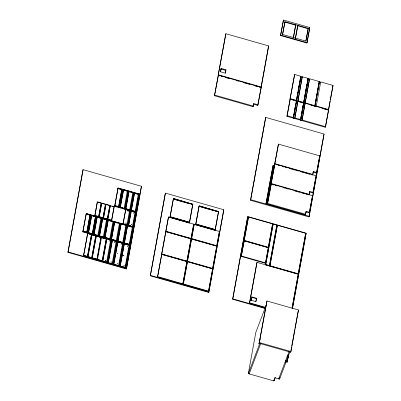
<?xml version="1.0" encoding="UTF-8"?>
<svg xmlns="http://www.w3.org/2000/svg" width="401" height="401" viewBox="0 0 401 401"><rect width="100%" height="100%" fill="white"/><g stroke="black" fill="none" stroke-linecap="round" stroke-linejoin="round"><path stroke-width="0.6" d="M111.187 262.444L110.947 262.454M123.458 255.637L123.739 255.627M123.829 266.053L124.109 266.069M67.975 252.359L83.037 169.658L141.448 186.29L126.541 268.58L126.385 268.991L67.975 252.359L83.037 169.658M89.999 214.821L86.746 232.796L87.398 232.755L90.581 215.187L87.468 232.349L88.095 232.53L87.864 233.342L82.837 231.913L86.25 213.527L90.045 214.821M82.952 231.507L82.837 231.913M86.746 232.796L86.862 232.39L82.987 231.302L86.175 213.928L91.202 215.362L87.864 233.342M86.25 213.527L91.238 215.162L91.122 215.568L90.501 215.392M86.816 232.395L90.08 214.615M87.318 232.961L87.468 232.349M90.651 214.781L90.541 215.187L90.651 214.781L91.238 215.162M83.513 255.973L87.418 256.861L83.513 255.973L87.639 233.407L91.513 234.495L87.533 256.45L83.629 255.567L87.684 233.402M95.583 216.184L92.25 234.364L92.826 234.53L92.977 233.918L96.085 216.751L92.897 234.124L93.563 234.299L93.368 234.911L88.34 233.482L91.754 215.091L95.548 216.385M92.25 234.364L92.365 233.958L88.496 232.871L91.679 215.497L95.513 216.59L92.325 233.958M95.433 216.796L91.603 215.703L91.754 215.091M87.343 257.066L91.473 234.5M98.055 216.986L94.771 216.054L97.383 201.853L101.258 202.936L98.601 217.141L101.258 202.936M98.716 216.735L94.887 215.648L97.308 202.059L101.177 203.147M87.819 257.201L91.949 234.635L95.819 235.723L91.844 257.678L91.654 258.289L87.819 257.201L91.729 258.084M91.764 257.883L87.934 256.79L91.869 234.841M93.483 234.505L96.706 216.931L96.08 216.555M92.942 234.119L92.826 234.53M96.125 216.55L96.781 216.525L91.719 215.297M93.368 234.911L96.666 216.931L96.009 216.956M101.052 217.954L100.937 218.36L97.107 217.272L97.258 216.66L101.092 217.753L97.754 235.933L99.067 235.868L98.877 236.48L93.849 235.046L97.147 217.071L101.017 218.154M94.04 234.435L93.849 235.046M97.834 235.728L93.964 234.64L97.187 217.066M97.258 216.66L102.285 218.094L101.588 218.119M91.654 258.289L95.779 235.723L92.461 234.991M99.192 216.871L102.912 218.37L99.082 217.282L101.613 203.282L105.563 204.164L103.027 217.964L99.192 216.871L101.659 203.282L105.488 204.37M92.13 258.429L96.3 235.858L92.13 258.429L96.997 259.587L92.21 258.224M98.33 236.099L101.664 217.913M98.877 236.48L102.17 218.5L101.548 218.324M98.987 236.074L102.215 218.495L101.513 218.525L101.628 218.119M103.909 237.262L104.571 237.432L104.38 238.049L99.353 236.615L102.651 218.635L107.719 220.064L104.531 237.437M99.548 236.004L99.353 236.615M103.338 237.297L99.508 236.204L102.616 218.841L106.445 219.928L106.561 219.522M104.611 237.232L103.989 237.056L103.834 237.663L103.263 237.502L106.596 219.317L102.766 218.229L107.754 219.863L107.643 220.269L107.017 220.094L107.132 219.683M102.912 218.37L105.523 204.169M103.388 218.505L106.004 204.304L109.874 205.392L107.413 218.986L107.217 219.598L103.388 218.505L107.298 219.392M107.333 219.192L103.503 218.099L105.924 204.51L109.247 205.442M96.917 259.793L101.047 237.227L96.26 235.863M92.245 258.018L97.032 259.382L100.967 237.432M97.398 259.928L102.26 261.086L97.398 259.928L101.488 237.562M103.834 237.663L107.172 219.482L107.754 219.863M107.217 219.598L109.834 205.397M104.38 238.049L107.794 219.658M110.982 220.67L107.699 219.733L110.235 205.738L114.185 206.62L111.643 220.415L107.814 219.327L110.275 205.733M104.571 237.432L103.874 237.462M107.699 219.733L107.814 219.327M110.37 239.101L111.037 239.272L110.841 239.888L104.856 238.184L108.27 219.798L113.057 221.162L109.724 239.342L110.375 239.297M109.839 238.931L105.012 237.572L108.2 220.199M112.31 221.598L108.12 220.405L108.27 219.798M102.185 261.292L106.31 238.725L101.448 237.567M102.375 260.675L97.513 259.517L102.3 260.881L106.235 238.931M102.701 261.226L107.844 262.444L102.701 261.226L106.872 238.655L110.701 239.748L106.651 262.104M102.816 261.016L106.872 238.655M121.894 189.061L118.561 207.242L119.869 207.177L119.678 207.788L114.651 206.36L118.064 187.969L121.859 189.262M118.561 207.242L118.676 206.836L114.801 205.748L117.989 188.375M121.197 189.518L117.914 188.58L118.064 187.969M110.3 239.507L113.633 221.322L114.255 221.502L114.105 222.109M110.841 239.888L113.989 222.51M110.997 239.277L114.185 221.903L113.518 221.733L113.633 221.322M107.769 262.655L111.894 240.089L111.272 239.908L107.222 262.269M120.024 223.568L120.566 223.953L120.721 223.342L120.094 223.162L119.984 223.573L120.646 223.743L117.308 241.728L111.323 240.024L114.736 221.638L119.523 223.001L116.19 241.181L117.463 241.317M116.3 240.775L111.473 239.412L114.661 222.044M117.573 223.101L114.581 222.249L114.736 221.638M111.643 241.031L107.804 262.449M111.678 240.841L111.779 240.495M108.205 262.79L113.353 264.013L108.205 262.79L112.375 240.224L116.205 241.312L112.155 263.673M112.375 240.224L108.245 262.79M118.631 206.836L121.814 189.267M119.132 207.407L122.47 189.222L123.092 189.402L118.029 188.174M119.678 207.788L122.826 190.41M119.794 207.382L123.017 189.808L122.355 189.633L122.47 189.222M120.155 207.924L123.568 189.538L127.363 190.831L127.247 191.237L123.498 189.944L120.155 207.924L125.182 209.357L125.378 208.741L124.791 208.365L125.338 208.746M120.35 207.312L124.145 208.605M123.568 189.538L128.596 190.971L127.894 190.996M113.272 264.219L117.403 241.653L116.781 241.477L112.731 263.838M116.761 241.347L120.094 223.162M113.293 263.893L117.287 242.064L116.089 241.723M117.308 241.728L120.721 223.342M117.423 241.322L116.836 240.941M123.242 243.317L119.112 265.883L123.162 243.522L123.864 243.492L119.739 266.058L113.709 264.359L117.764 242.199M126.561 225.006L126.445 225.412L126.561 225.006L127.182 225.182L123.769 243.567L117.784 241.863L121.042 223.888L121.197 223.477L125.984 224.841L122.651 243.021L123.227 243.186L123.343 242.775M113.829 264.149L117.879 241.788L122.666 243.151L118.616 265.512M122.766 242.615L117.939 241.252L121.122 223.883M125.914 225.247L121.047 224.089L121.197 223.477M124.756 208.565L124.641 208.976L124.064 208.811L127.328 191.031L123.453 189.944M124.641 208.976L127.974 190.791M125.182 209.357L128.48 191.377L127.859 191.202M125.378 208.741L124.676 208.771M125.413 208.54L128.526 191.372L127.824 191.402L127.939 190.996M123.132 223.688L128.2 225.116L123.052 223.893L125.759 209.417L129.588 210.51L127.002 224.776M130.22 210.139L130.881 210.309L130.691 210.926L125.663 209.492L129.077 191.107L132.906 192.194L129.573 210.38L130.145 210.54L130.295 209.934L130.841 210.314M125.759 209.417L123.052 223.893M125.854 208.881L125.663 209.492M129.648 210.174L125.779 209.086L129.002 191.513L132.205 192.65M129.077 191.107L134.064 192.741L133.949 193.147L133.327 192.971L133.478 192.36L134.064 192.741M123.227 243.186L126.41 225.613L123.297 242.78L123.884 243.161L127.107 225.588L121.082 223.883M123.749 243.903L119.814 265.853L113.709 264.359M127.182 225.182L121.162 223.678M128.125 225.322L130.786 210.851L130.165 210.675L127.578 224.941M130.145 210.54L133.478 192.36M129.703 245.156L125.578 267.723L129.628 245.362L130.33 245.337L126.2 267.903L120.175 266.199L124.23 244.039M127.503 225.728L124.25 243.703L130.235 245.407L133.643 227.021L132.947 227.051L129.764 244.62L130.35 245.001L133.573 227.427L127.548 225.728L124.365 243.297L129.769 244.821M120.215 266.199L124.345 243.633L129.132 244.996L125.082 267.357M129.112 244.861L132.45 226.68L127.663 225.317L133.643 227.021M128.104 225.187L130.671 211.257M130.691 210.926L134.104 192.535M130.881 210.309L130.18 210.34M130.921 210.109L134.029 192.941L128.962 191.513M135.668 212.239L133.007 226.71L135.588 212.445L136.29 212.42L133.628 226.891L128.561 225.462L131.147 211.392M128.681 225.252L131.262 210.986L135.092 212.079L132.51 226.344M131.282 210.65L131.167 211.061L134.581 192.675L138.41 193.763L135.077 211.944L135.728 211.903L138.911 194.33L135.723 211.703L136.39 211.878L136.215 212.625L135.588 212.445M135.192 211.538L131.317 210.45L134.505 193.076M137.713 194.219L134.43 193.282L134.581 192.675M129.688 245.026L130.39 244.996L130.25 245.542L129.628 245.362M132.906 227.252L133.022 226.846M135.653 212.109L135.764 211.703M135.728 211.903L136.35 212.079L139.533 194.51L138.906 194.134M129.764 244.62L132.952 227.247M138.946 194.129L139.608 194.104L134.546 192.876M130.074 246.279L126.28 267.698L120.25 265.993M133.648 226.565L133.588 226.891L128.561 225.462M133.754 225.963L136.074 213.172M139.453 194.515L136.195 212.49L131.728 211.222M126.385 268.991L141.448 186.29M150.32 275.808L165.382 193.107L223.793 209.738L208.886 292.028L208.731 292.439L150.32 275.808L165.382 193.107M157.528 277.051L161.733 254.279L186.966 261.462L182.916 283.823L182.756 284.234L157.528 277.051L161.733 254.279M186.871 261.537L193.723 224.159L168.49 216.976L161.638 254.354L165.844 231.577L191.076 238.765L186.871 261.537L162.24 254.525M173.443 198.525L192.846 204.264L173.443 198.525L169.929 217.487L170.044 217.076M170.515 217.653L189.367 223.021L189.558 222.41L170.079 216.876L173.292 199.137M189.367 223.021L192.615 205.071M189.478 222.615L192.806 204.465L173.327 198.936M253.718 103.553L253.026 106.696L214.49 95.724L218.339 75.142L261.186 87.343L257.793 105.398L253.487 104.17L253.718 103.553L258.028 104.776M219.948 75.929L218.164 75.423L225.843 33.724L268.69 45.925L261.246 87.007L261.016 87.624L259.226 87.112M214.49 95.724L218.339 75.142M218.164 75.423L225.843 33.724M220.41 71.849L221.151 68.426L225.943 69.789L225.332 73.157L220.545 71.794L221.151 68.426M182.756 284.234L186.966 261.462M183.237 284.369L187.442 261.597L212.675 268.78L208.625 291.141L208.465 291.552L183.237 284.369L187.442 261.597M187.347 261.673L191.553 238.901L216.786 246.084L212.736 268.444L212.58 268.855L187.347 261.673L194.199 224.299L219.432 231.482L216.846 245.748L216.69 246.159L191.457 238.976L194.199 224.299M195.638 224.806L195.828 224.194L215.267 229.728L215.076 230.344L195.638 224.806L199.036 206.254L218.515 211.788L215.227 229.733M215.232 229.928L195.793 224.395L199.081 206.249L202.535 207.462M199.152 205.848L218.555 211.583L199.152 205.848L198.996 206.259M225.197 73.213L225.943 69.789M215.182 229.743L218.59 211.382M208.465 291.552L212.675 268.78M212.58 268.855L216.786 246.084M216.69 246.159L219.432 231.482M208.731 292.439L223.793 209.738M253.026 106.696L253.487 104.17M257.793 105.398L261.186 87.343M261.016 87.624L268.344 47.158M250.55 200.305L265.688 117.398L324.098 134.029L309.191 216.319L308.955 216.936L250.55 200.305L265.688 117.398M265.181 308.514L232.665 299.256L247.728 216.55L306.138 233.181L292.454 308.72M232.665 299.256L247.728 216.55M280.565 35.539L283.452 20.05L309.783 27.549L307.051 42.621L306.895 43.037L280.565 35.539L283.452 20.05M241.262 256.419L244.184 240.73L268.364 247.612L265.597 262.891L265.437 263.302L241.262 256.419L244.184 240.73M244.089 240.806L248.48 217.021L272.66 223.903L268.424 247.277L268.269 247.688L244.089 240.806L248.48 217.021M284.966 21.689L282.494 34.882L284.966 21.689L308.234 28.311L305.918 41.097L282.65 34.471M295.347 38.541L297.823 25.348L295.507 38.13M266.018 203.673L268.901 188.45L269.858 188.726L267.211 203.327L266.976 203.944L266.018 203.673L273.071 165.418L274.028 165.688L269.683 189.006L274.028 165.688M268.725 188.731L273.071 165.418M266.976 203.944L269.858 188.726M265.662 307.843L249.497 303.236L256.981 262.354L298.299 274.119L292.078 308.459M306.189 211.342L305.422 214.891L267.457 204.084L271.236 183.904L312.549 195.668L309.306 212.911L305.953 211.959L306.189 211.342L309.537 212.294M249.497 303.236L256.981 262.354M267.457 204.084L271.236 183.904M274.84 164.004L271.061 184.184L274.84 164.004L316.153 175.768L312.91 193.016L309.557 192.059L309.793 191.442L313.146 192.395M278.444 144.104L274.665 164.285L278.444 144.104L319.762 155.874L316.514 173.117L313.161 172.159L313.397 171.543L316.75 172.5M251.733 296.89L250.966 300.675L251.733 296.89L256.52 298.254L255.908 301.627L251.121 300.264M290.194 98.972L287.156 115.734L293.382 117.503L293.001 117.824L293.427 118.089L286.926 116.35L290.194 98.972L296.504 100.816L296.113 100.942M294.63 74.486L290.018 99.253L294.63 74.486L300.94 76.33L300.55 76.456M255.858 301.477L256.52 298.254M265.437 263.302L268.364 247.612M268.269 247.688L272.389 224.931M305.873 40.897L308.234 28.311M265.647 264.926L273.136 224.039L276.87 225.101L269.542 265.577L269.382 265.988L265.647 264.926L273.136 224.039M293.186 118.019L293.512 116.225M293.727 115.027L293.943 113.829M294.164 112.631L295.136 107.242M295.357 106.044L295.572 104.851M295.306 100.756L296.484 101.092L296.72 98.506M296.94 97.298L297.156 96.09M297.377 94.882L297.923 91.864M298.143 90.656L298.359 89.448M298.58 88.24L299.562 82.806M299.783 81.603L300.329 78.581M293.316 117.678L295.161 107.498M295.377 106.3L296.354 100.917M296.524 99.974L300.79 76.431M306.895 43.037L309.783 27.549M293.387 118.19L296.459 101.328L296.164 101.232M296.484 101.092L300.895 76.842L300.544 76.716M293.482 118.22L296.56 101.353L297.753 101.694L294.72 118.455L294.915 117.939L300.61 119.563L300.239 119.934L300.655 120.145L293.482 118.22L294.72 118.455M298.364 101.628L296.58 101.117L300.991 76.867L302.189 77.208L297.818 101.358L298.013 100.841L303.783 102.516L303.336 102.831M275.216 377.256L273.933 380.95L248.319 373.657L255.763 332.579L266.54 304.204M294.85 118.115L297.883 101.353M297.948 101.012L302.234 76.746L308.168 78.39L307.778 78.516M249.292 373.296L249.181 373.902L260.84 343.216M269.382 265.988L276.87 225.101M297.612 274.023L269.863 266.124L277.352 225.242L305.692 233.312L298.143 274.53M269.863 266.124L277.352 225.242M259.166 343.271L266.961 301.001L298.464 309.968L290.931 351.552L290.67 352.238L259.166 343.271L266.961 301.001M300.414 120.079L300.74 118.28M300.956 117.087L301.176 115.889M301.392 114.691L302.369 109.303M302.585 108.105L303.126 105.112M299.552 101.964L303.712 103.147L303.948 100.566M304.169 99.358L304.389 98.15M304.935 95.132L305.151 93.924M305.372 92.716L305.592 91.508M305.808 90.3L306.354 87.283M306.575 86.075L306.795 84.867M307.341 81.849L307.557 80.641M300.544 119.734L302.389 109.558M302.605 108.36L303.582 102.972M303.752 102.029L308.018 78.486M300.615 120.25L303.692 103.383L303.341 103.257M303.712 103.147L308.128 78.897L307.778 78.771M300.71 120.275L303.788 103.413L304.986 103.754L301.948 120.516L302.143 119.999L325.552 126.666L325.321 127.282L300.71 120.275L303.788 103.413M305.557 103.674L303.808 103.177L308.224 78.927L309.547 79.278L309.612 78.751L319.326 81.563L318.985 81.664M303.808 103.177L308.224 78.927M314.519 106.054L314.94 105.689L305.241 102.902L305.046 103.413L309.417 79.268M302.078 120.17L305.006 104.009M305.176 103.072L309.547 78.922M314.8 105.814L318.384 85.629M318.625 84.681L319.171 81.664M314.87 106.325L319.281 82.075L318.98 81.984M319.281 82.075L314.965 106.355L316.72 106.851M315.001 106.25L319.376 82.1L320.574 82.441M328.65 109.568L333.025 85.418L320.675 81.929L316.199 106.591L316.394 106.075L328.65 109.568L325.321 127.282M273.933 380.95L274.264 379.115M305.422 214.891L305.953 211.959M309.557 192.059L309.026 194.996L309.793 191.442M313.161 172.159L312.63 175.097L313.397 171.543M292.144 307.642L298.033 275.146M298.204 274.194L305.692 233.312M309.417 212.294L312.549 195.668M312.91 193.016L316.153 175.768M316.514 173.117L319.762 155.874M275.106 377.862L279.557 379.13L279.883 377.336M292.519 307.903L306.138 233.181M308.955 216.936L323.752 135.257M328.419 110.185L330.058 101.127M330.274 99.919L333.025 85.418M325.552 126.666L328.589 109.904L305.086 103.237L305.286 103.648M279.557 379.13L285.928 362.364L285.206 362.253L285.427 360.965M287.392 355.787C286.269 359.928 291.091 352.775 286.344 361.266L285.803 360.95L285.687 361.371L287.221 361.807L287.051 362.253L285.517 361.817M286.013 360.499L285.662 362.339M286.725 360.434L286.509 361.637L287.116 358.78M287.978 355.321L287.667 357.096M287.051 362.253L288.324 355.226M287.221 361.807L288.6 354.193M290.67 352.238L291.557 347.346M291.778 346.123L294.77 329.612M294.991 328.389L298.464 309.968M86.175 213.928L89.929 215.227M91.117 215.367L91.278 214.956M94.771 216.054L98.681 216.936M88.34 233.482L88.536 232.866L92.33 234.159M96.045 216.756L96.16 216.35M96.626 216.936L96.781 216.525M89.749 234.239L91.513 234.495M102.13 218.505L102.285 218.094M102.611 218.64L102.766 218.229M97.829 235.527L94.08 234.234M97.754 235.933L97.869 235.527L93.999 234.44M98.405 235.693L99.102 235.663M114.064 206.831L111.528 220.826L107.774 219.527M114.651 206.36L114.846 205.743L118.636 207.036M103.333 237.096L99.583 235.798M103.263 237.502L103.378 237.091L99.503 236.004M122.937 189.813L123.092 189.402M104.856 238.184L105.052 237.572L109.804 239.136M112.907 221.768L113.022 221.362M119.207 207.001L119.909 206.971M114.1 221.913L114.255 221.502M109.724 239.342L109.874 238.73L105.087 237.367M128.44 191.382L128.596 190.971M110.701 239.748L107.338 239.016M111.272 239.908L111.894 240.089M111.323 240.024L111.513 239.412L116.19 241.181M124.14 208.405L120.385 207.111M124.064 208.811L124.18 208.4L120.31 207.317M119.373 223.613L119.523 223.001M132.756 192.806L132.866 192.4M116.225 240.981L116.34 240.57L111.553 239.207M116.205 241.312L112.841 240.585M116.801 241.141L116.912 240.735L117.538 240.911M116.781 241.477L117.403 241.653M129.573 210.38L129.724 209.768L125.894 208.675M117.784 241.863L117.979 241.252L122.651 243.021M130.165 210.675L130.786 210.851M125.869 225.247L125.984 224.841M138.295 194.174L138.41 193.763M138.26 194.375L134.465 193.081M138.871 194.335L138.987 193.929M127.508 225.928L127.663 225.317M139.608 194.104L139.458 194.716L138.836 194.54M122.686 242.821L122.801 242.41L118.014 241.046M135.112 211.743L135.227 211.337L131.398 210.244M135.092 212.079L131.734 211.347M135.077 211.944L131.322 210.65M123.789 243.698L123.924 243.156L123.262 242.981M124.405 243.292L124.265 243.838L129.132 244.996M132.335 227.086L132.45 226.68M133.573 227.427L132.871 227.452M129.152 244.66L129.267 244.254L124.48 242.891M168.49 216.976L165.748 231.653L190.981 238.841L193.723 224.159M192.726 204.47L192.881 204.059M192.806 204.465L190.961 204.169M268.454 46.541L268.69 45.925M218.515 211.788L214.906 210.986M300.991 76.867L302.143 77.308M286.926 116.35L287.156 115.734M296.58 101.117L297.818 101.358M296.56 101.353L297.707 101.794M319.376 82.1L320.509 82.536M272.5 224.314L272.66 223.903M323.863 134.646L324.098 134.029M260.149 338.96L258.886 344.048L259.753 341.757M248.319 373.657L259.978 342.97M274.043 380.343L275.061 377.667M278.695 378.885L289.181 351.286M285.206 362.158L285.803 360.95M287.176 356.98L287.657 355.807L288.309 356.088L290.003 351.632M126.029 223.568L125.804 223.563M302.429 77.182L302.289 76.852M297.993 101.669L297.858 101.182L303.732 102.872L303.341 103.002M320.815 82.416L320.675 82.09M284.81 22.1L295.547 25.158M297.336 25.664L308.078 28.727M280.72 35.128L307.051 42.621M308.184 79.027L309.928 79.528M220.921 69.042L225.708 70.406M218.4 74.802L261.246 87.007M221.141 76.27L222.926 76.776M225.307 77.453L230.069 78.812M236.615 80.676L238.4 81.182M243.758 82.706L246.73 83.553M247.923 83.894L249.708 84.4M255.061 85.929L258.038 86.776M290.254 98.631L296.509 100.415L296.108 100.681L296.284 100.922M303.848 103.072L305.046 103.413M292.369 99.919L294.133 100.42M310.795 105.167L313.702 105.994M321.983 108.35L327.833 110.019M303.747 103.513L304.95 103.854M214.72 95.107L253.262 106.08M300.75 120.175L301.948 120.516M274.901 163.668L312.865 174.48M278.224 165.297L280.003 165.803M282.379 166.48L284.159 166.986M285.342 167.327L287.121 167.834M289.497 168.51L292.464 169.352M293.647 169.688L295.427 170.199M296.615 170.535L298.394 171.042M300.765 171.718L303.732 172.56M304.92 172.901L306.7 173.407M307.888 173.743L309.667 174.25M271.297 183.568L309.261 194.375M272.249 184.52L274.028 185.026M275.211 185.367L276.996 185.874M283.517 187.733L285.296 188.239M286.484 188.575L288.264 189.082M294.79 190.941L296.57 191.447M297.758 191.783L299.537 192.29M301.908 192.966L304.875 193.813M306.058 194.149L307.838 194.655M268.961 188.114L269.918 188.39M266.254 203.056L267.211 203.327M267.693 203.462L305.657 214.274M250.785 199.688L309.191 216.319M173.884 199.302L189.783 203.833M203.713 207.798L213.728 210.65M117.949 188.38L121.819 189.467M170.159 216.67L189.593 222.204M195.868 223.994L215.302 229.527M170.084 217.076L189.523 222.61M244.249 240.389L268.424 247.277M114.881 205.543L118.711 206.63M135.804 211.497L136.425 211.678M125.814 208.881L129.683 209.969M119.172 207.202L119.834 207.377M125.678 209.623L127.869 210.249M129.473 210.916L130.049 211.081M134.977 212.485L135.553 212.65M111.874 206.204L113.558 206.67M165.909 231.242L191.137 238.425M191.618 238.565L216.846 245.748M241.417 256.008L265.597 262.891M94.962 215.437L98.796 216.53M99.273 216.665L103.102 217.758M103.583 217.893L107.413 218.986M107.889 219.121L111.719 220.209M265.808 264.51L269.542 265.577M270.018 265.713L298.359 273.783M108.235 219.999L114.22 221.703M114.696 221.838L120.681 223.542M108.155 220.204L112.987 221.563M114.621 222.044L119.448 223.402M128.109 226.099L131.698 227.121M83.067 231.096L86.897 232.189M88.571 232.665L92.4 233.753M92.977 233.918L93.598 234.094M111.072 239.071L110.45 238.896L110.335 239.302L111.002 239.477M123.378 242.575L123.999 242.75M129.839 244.415L130.46 244.595M87.393 232.555L88.055 232.73M124.4 243.096L129.227 244.455M82.992 231.502L86.822 232.59M87.358 232.76L88.019 232.931M92.862 234.324L93.523 234.5M98.365 235.893L99.032 236.069M161.793 253.938L187.026 261.126M187.503 261.262L212.736 268.444M118.4 242.169L121.989 243.186M89.794 234.234L91.433 234.7M96.22 236.064L100.41 237.257M105.679 238.755L102.085 237.733L105.633 238.76M110.586 240.154L111.157 240.319M122.556 243.562L123.127 243.723M129.017 245.402L129.593 245.567M92.42 234.996L95.704 235.933M96.18 236.069L100.37 237.262M122.475 243.768L123.673 244.109M251.577 297.306L256.364 298.67M83.704 255.362L87.533 256.45M88.014 256.585L91.844 257.678M92.325 257.813L97.112 259.176M157.683 276.64L182.916 283.823M183.392 283.958L208.625 291.141M249.653 302.825L265.818 307.432M68.13 251.948L126.541 268.58M150.475 275.397L208.886 292.028M232.821 298.845L265.337 308.103M259.427 342.584L290.931 351.552M108.992 241.212L109.247 241.201M105.684 260.85L105.418 260.861M127.678 246.425L127.393 246.404M125.909 223.041L126.195 223.131L125.909 223.041M131.413 224.61L131.698 224.7L131.413 224.61M105.553 260.364L105.824 260.49L105.588 260.324M111.062 261.933L111.333 262.059L111.097 261.893M117.152 253.332L117.433 253.432L117.162 253.307M117.523 263.773L117.809 263.873L117.523 263.773M123.613 255.171L123.894 255.272L123.613 255.171M123.989 265.612L124.255 265.738L124.019 265.572M295.652 25.188L293.337 37.97L295.808 24.777L295.652 25.188M128.009 211.462L128.285 211.573L128.024 211.437M133.513 213.026L133.789 213.142L133.528 213.006M109.122 240.69L109.393 240.816L109.167 240.655M114.626 242.259L114.902 242.384L114.626 242.259M121.092 244.099L121.363 244.224L121.107 244.079M127.553 245.938L127.824 246.064L127.598 245.903"/></g></svg>
